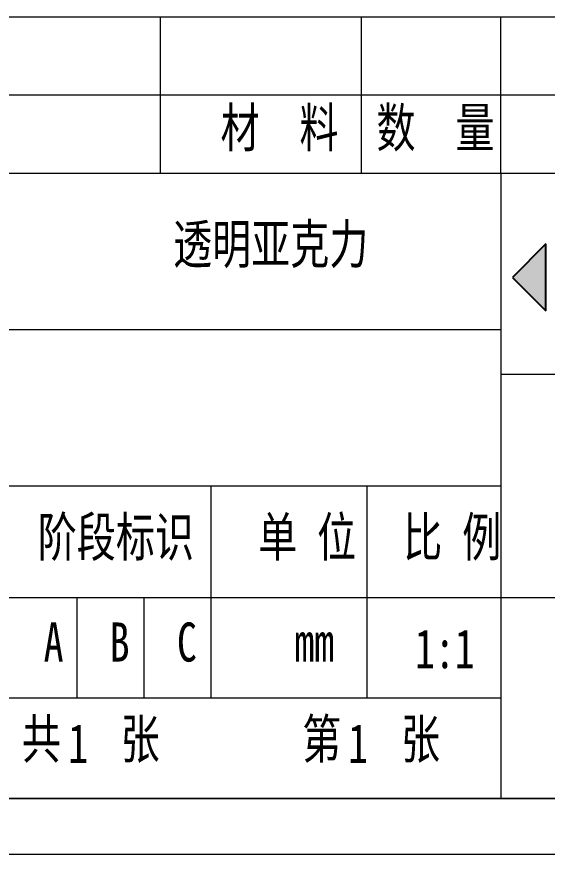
# Model space of a CAD drawing. Header units: millimetres. Extents: x 0 to 297, y 0 to 210.
# Drawn here: x 198.6 to 246.2, y 0 to 75 of the extents above; entities that cross this region are included whole.
import ezdxf

# ---------------------------------------------------------------- set-up
doc = ezdxf.new("R2010")
doc.units = ezdxf.units.MM
doc.styles.add('SLDTEXTSTYLE0', font='HYSWLONGFANGSONG.TTF', dxfattribs={"bigfont": 'bigfont'})
doc.styles.add('SLDTEXTSTYLE1', font='HYSWLONGFANGSONG.TTF')

# ---------------------------------------------------------------- blocks, each defined once
blk = doc.blocks.new('块6')
at = {"linetype": 'Continuous', "true_color": 0x0080ff}
blk.add_hatch(color=150, dxfattribs=at).paths.add_polyline_path([(0.628, 1.674), (0, 1.046), (0.628, 0.417)], flags=0)
at = {"color": 179, "linetype": 'Continuous', "lineweight": 25, "true_color": 0x212142}
for p, q in [((0.628, 1.674), (0, 1.046)), ((0.628, 0.417), (0.628, 1.674)), ((0, 1.046), (0.628, 0.417))]:
    blk.add_line(p, q, dxfattribs=at)

msp = doc.modelspace()

# ---------------------------------------------------------------- linework, layer by layer
at = {"color": 7, "linetype": 'Continuous', "lineweight": 18}
for p, q in [((112, 75), (292, 75)), ((211.5, 61), (211.5, 75)), ((229.5, 61), (229.5, 75)), ((242, 61), (242, 75)), ((112, 68), (292, 68)), ((112, 61), (292, 61)), ((112, 61), (292, 61)), ((242, 61), (242, 5)), ((112, 47), (242, 47)), ((242, 43), (292, 43)), ((112, 33), (242, 33)), ((216, 33), (216, 14)), ((230, 33), (230, 14)), ((192, 23), (292, 23)), ((204, 23), (204, 14)), ((210, 23), (210, 14)), ((192, 14), (242, 14)), ((292, 5), (25, 5)), ((112, 5), (292, 5)), ((0, 0), (297, 0))]:
    msp.add_line(p, q, dxfattribs=at)

# ---------------------------------------------------------------- block references
at = {"color": 7, "linetype": 'Continuous', "xscale": 4.77, "yscale": 4.77, "zscale": 4.77}
msp.add_blockref('块6', (243.037, 46.669), dxfattribs=at)

# ---------------------------------------------------------------- texts
at = {"color": 7, "linetype": 'Continuous', "lineweight": 18, "true_color": 0xffffff, "char_height": 3.5}
for s, insert, attachment_point, style in [('材  料', (222.167, 66.825), 2, 'SLDTEXTSTYLE0'), ('数  量', (230.858, 66.825), 1, 'SLDTEXTSTYLE0'), ('透明亚克力', (221.377, 56.392), 2, 'SLDTEXTSTYLE0'), ('阶段标识', (207.502, 30.165), 2, 'SLDTEXTSTYLE0'), ('单 位', (224.643, 30.165), 2, 'SLDTEXTSTYLE0'), ('比 例', (237.641, 30.165), 2, 'SLDTEXTSTYLE0'), ('A', (201.924, 20.755), 2, 'SLDTEXTSTYLE1'), ('B', (207.843, 20.755), 2, 'SLDTEXTSTYLE1'), ('C', (213.869, 20.755), 2, 'SLDTEXTSTYLE1'), ('mm', (225.28, 20.755), 2, 'SLDTEXTSTYLE1'), ('1:1', (236.977, 20.157), 2, 'SLDTEXTSTYLE1'), ('共   张', (205.258, 12.08), 2, 'SLDTEXTSTYLE0'), ('第   张', (230.378, 12.08), 2, 'SLDTEXTSTYLE0'), ('1', (203.232, 11.665), 1, 'SLDTEXTSTYLE1'), ('1', (228.315, 11.665), 1, 'SLDTEXTSTYLE1')]:
    msp.add_mtext(s, dxfattribs=dict(at, insert=insert, attachment_point=attachment_point, style=style))

doc.saveas('drawing.dxf')
